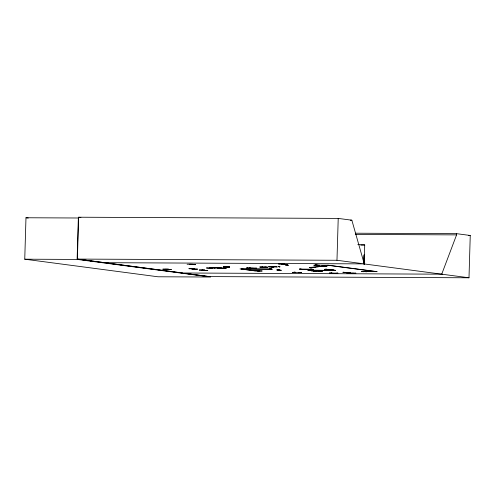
<?xml version="1.0" encoding="UTF-8"?>
<svg xmlns="http://www.w3.org/2000/svg" width="495" height="495" viewBox="0 0 495 495"><rect width="100%" height="100%" fill="white"/><g stroke="black" fill="none" stroke-linecap="round" stroke-linejoin="round"><path stroke-width="0.74" d="M24.75 259.194L77.381 259.436L210.604 277.021L157.973 276.779L24.75 259.194L25.981 217.757L78.612 217.998M78.352 217.936L77.127 259.027L104.668 262.69M77.381 259.436L78.637 217.218L338.221 218.406L351.852 220.207L364.252 263.878M91.018 261.236L91.031 260.89M162.812 269.206L168.529 269.162L162.818 269.169M165.874 269.577L171.462 269.62L165.763 269.552M192.048 269.107L197.468 269.132M195.587 264.676L189.876 264.547L195.432 264.652M211.891 268.253L206.427 267.968L212.015 268.228M207.807 270.449L202.084 270.449L207.69 270.418M211.594 267.411L217.138 267.387M214.508 267.795L220.077 267.776M215.214 268.073L209.62 267.696L215.201 268.043M216.327 267.77L219.359 268.135L216.6 267.69M217.02 267.411L211.439 267.387M223.443 267.028L229.668 267.114L223.443 266.984M226.45 267.096L226.456 266.817M226.735 266.824L226.71 267.108M229.68 266.879L223.455 266.607L229.68 266.824M246.813 267.875L249.542 268.259M253.459 270.555L258.607 270.573M252.425 270.369L256.701 270.722M272.046 269.243L269.292 268.909L272.281 269.231M276.996 269.948L281.247 270.264M277.076 269.948L280.108 270.313L277.349 269.868M284.186 263.959L278.605 263.934M278.852 266.52L279.929 266.916L278.561 266.558L278.902 266.576M281.667 264.373L287.249 264.386L281.55 264.318M285.417 264.905L288.455 265.271L285.417 264.893L285.726 264.912M294.822 272.207L295.15 272.225L292.632 272.399M315.012 267.374L309.288 267.387L314.888 267.38M309.981 270.449L310.285 270.418M313.378 269.398L310.637 269.039M316.28 271.099L311.126 270.771M312.085 267.257L311.739 267.263L313.106 267.597M313.242 269.484L310.619 269.082M313.954 265.202L319.522 265.184M318.613 265.37L315.6 265.048L315.612 264.701L315.68 265.004M318.495 271.495L322.468 271.359L318.297 271.439M326.997 266.174L321.335 266.18L326.923 266.205M324.361 269.379L329.961 269.391L324.349 269.329M325.747 269.193L328.488 269.54L325.63 269.15M329.633 273.067L329.311 273.042L331.811 272.751M331.044 270.214L333.401 269.998L331.068 270.177M104.055 262.69L364.271 263.878L336.977 260.277L338.221 218.406M337.98 273.104L335.449 273.351L337.72 273.073M346.661 272.931L350.825 272.819L346.927 272.949M355.948 273.178L351.778 273.29L355.676 273.16M365.019 271.415L363.237 271.681M363.639 263.346L363.813 254.987L364.592 255.018L364.326 264.144M364.079 261.88L364.258 255.791M364.072 264.138L364.419 255.005M364.147 264.132L364.716 244.932L357.811 244.61M441.719 274.18L456.576 234.884L456.613 233.677L355.41 233.213M186.683 273.593L209.41 276.594L468.994 277.782L470.25 235.478L456.613 233.677M192.53 264.237L187.098 264.262M199.299 270.022L204.887 270.022L199.169 270.066M284.309 263.953L278.598 263.971M268.507 266.756L274.001 267.108L268.55 266.799M258.749 270.573L253.298 270.623M311.25 270.765L316.429 271.081M342.961 272.225L348.146 272.609L342.986 272.281M313.397 271.074L317.369 270.951M317.171 270.951L313.44 271.136M295.094 272.163L292.607 272.423L292.929 272.454M218.444 268.043L219.774 267.95M225.986 268.346L226.19 268.309M254.492 268.346L256.571 268.185M266.174 267.343L267.411 267.195M271.217 266.941L274.354 266.774M209.255 268.117L212.398 267.95M256.014 270.641L259.448 270.994M333.048 270.14L332.374 270.066L332.77 270.115M363.373 271.569L363.751 271.606M363.262 271.712L365.291 271.47L364.964 271.47M254.708 270.579L255.321 270.586M278.295 270.134L278.963 270.14M313.836 270.963L314.325 270.963M345.498 272.429L346.017 272.436M363.565 271.594L364.141 271.594M190.29 264.318L189.981 264.311L192.765 264.639M168.609 269.602L165.658 269.243M194.776 269.119L191.825 268.76M214.787 267.461L214.595 267.461M217.243 267.789L217.02 267.752M202.517 270.14L202.208 270.128M204.973 270.462L202.016 270.103M284.402 264.367L281.698 264.039M312.098 267.418L311.565 267.411L323.507 266.186L311.633 267.411M326.607 269.336L327.108 269.373M249.56 267.906L248.898 267.981L249.876 268.154M267.3 267.281L266.18 267.331M255.995 268.315L256.46 268.284M331.873 270.122L332.145 270.109M360.88 245.112L364.716 244.932M364.592 255.018L364.283 255.03M332.448 270.128L332.065 270.14M366.628 271.749L361.474 271.421L366.677 271.706M189.789 264.281L192.549 264.639M281.445 264.008L284.173 264.33M214.286 267.424L217.212 267.783M287.044 265.085L287.756 265.103M217.955 267.95L218.666 267.968M316.534 265.233L316.961 265.258M317.01 265.233L316.664 265.221M247.203 268.08L247.679 268.08M270.92 269.101L271.569 269.119L241.64 269.008M300.168 269.231L311.751 269.268M278.735 270.122L279.415 270.146M300.855 269.255L300.273 269.231M224.879 268.395L226.005 268.352L218.45 268.03M250.222 267.888L249.542 267.906L256.589 268.185M323.885 266.174L324.262 266.192M312.011 269.292L312.382 269.317L300.589 269.218M252.654 270.406L256.676 270.765M299.753 272.621L294.005 272.343M264.38 267.343L266.186 267.343M219.755 267.95L225.813 268.191M254.492 268.333L255.346 268.333M350.311 220.195L351.852 220.207M355.305 234.426L456.576 234.884M468.703 235.472L470.25 235.478M336.977 260.277L77.393 259.089L182.748 272.999M315.6 265.048L315.903 265.011M313.88 265.196L328.668 265.246L377.239 271.656L364.462 271.526L375.618 271.582M318.322 265.413L318.638 265.413M312.413 267.455L312.141 267.43M269.292 268.921L269.608 268.927M197.623 269.138L191.93 269.063M331.941 269.973L332.43 269.973L327.294 269.367M442.332 274.18L182.141 272.993L107.885 263.192M279.52 266.756L279.941 266.749M264.868 266.972L259.739 266.997L260.153 267.108M262.857 266.916L261.874 266.867M265.345 267.349L260.135 267.108M250.619 268.21L254.504 268.339M221.568 267.956L220.572 267.863M223.09 268.377L224.049 268.383M308.125 270.276L335.233 270.418L308.255 270.233M330.914 272.955L336.532 273.234M252.524 268.296L253.539 268.327M332.943 270.146L332.467 270.122M300.96 272.51C304.035 272.343 294.5 273.073 301.003 272.423M265.772 267.009L264.862 266.966L267.43 267.195M223.567 268.03L225.25 268.129M353.715 273.215L348.808 272.887M249.857 268.154L250.631 268.21M220.176 268.265L218.84 268.154M281.265 270.307L276.804 269.911M320.284 271.409L315.352 271.074M266.52 267.077L267.108 267.139M262.047 271L256.75 271.006L262.09 270.963M78.637 217.218L80.908 217.522M25.981 217.757L28.277 218.06M363.639 263.872L468.994 277.782M327.585 265.24L376.157 271.65M271.396 269.144L240.019 268.933L254.733 270.876L255.816 270.883L241.102 268.94M220.083 267.82L214.391 267.733M186.646 273.593L209.199 276.594M315.643 264.961L318.403 265.37M310.291 270.456L307.544 270.047M246.584 267.869L249.542 268.278M278.561 266.558L279.613 266.867M299.042 272.708L298.825 272.696M188.979 268.705L194.708 268.766L188.985 268.686M271.718 266.588L277.169 266.91L271.718 266.588M299.791 269.051L299.475 269.063L302.513 269.428L299.791 269.051M329.979 269.93L335.134 270.27L329.979 269.93"/></g></svg>
